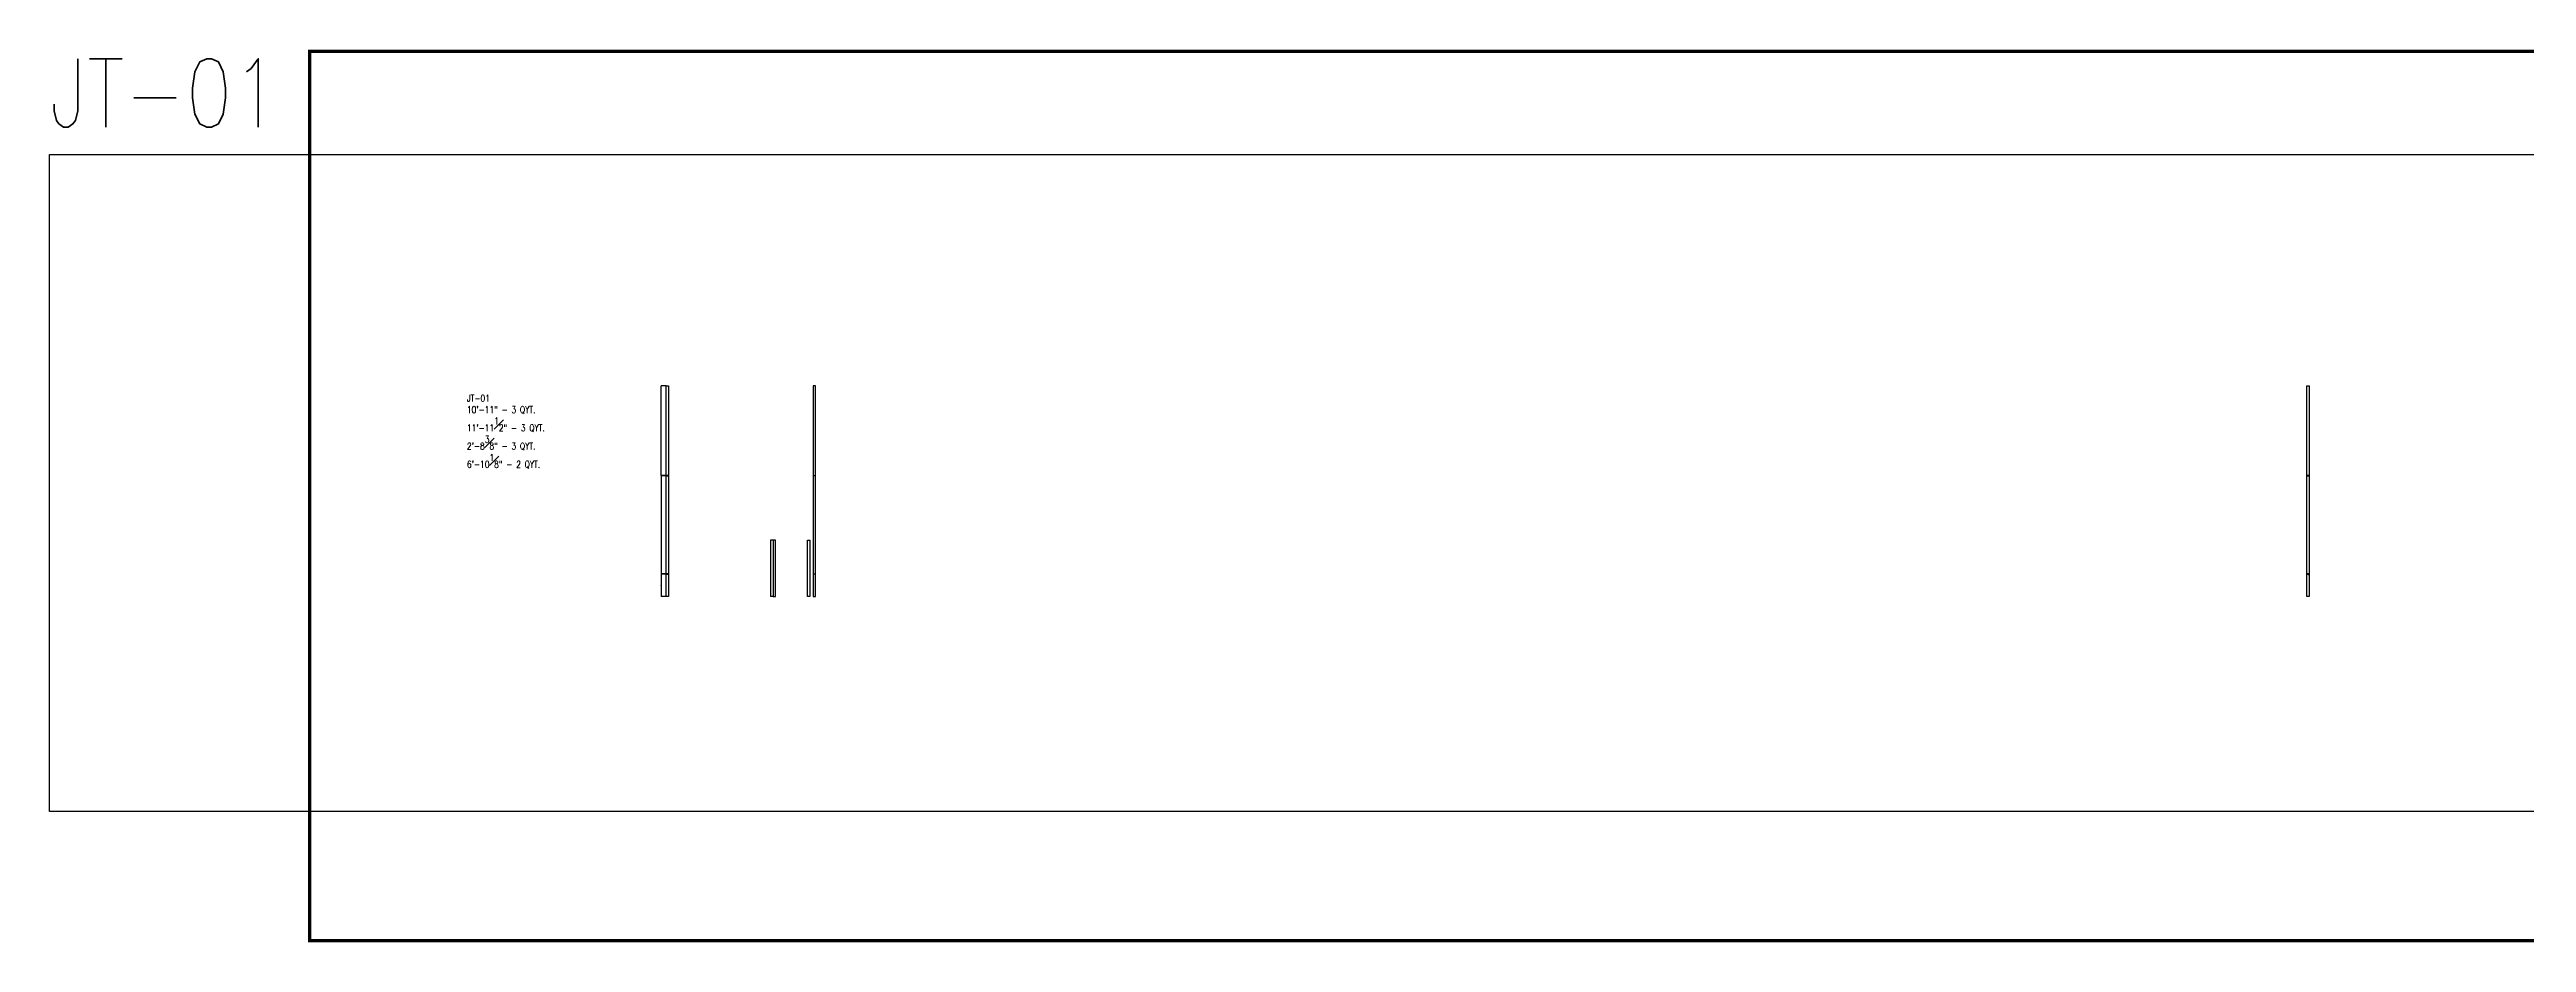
# Model space of a CAD drawing. Header units: inches. Extents: x 0 to 14480, y -2 to 5324.
# Drawn here: x 0 to 3620, y -2 to 1302 of the extents above; entities that cross this region are included whole.
import ezdxf

# ---------------------------------------------------------------- set-up
doc = ezdxf.new("R2010")
doc.units = ezdxf.units.IN
doc.header["$MEASUREMENT"] = 0
doc.layers.add('!Extrusion', color=140, linetype='Continuous', lineweight=25)
doc.layers.add('0 @ 1', color=7, linetype='Continuous')
doc.styles.add('Romans', font='romans.shx', dxfattribs={"width": 0.8})
doc.dimstyles.new('NBK$0', dxfattribs={"dimtxt": 0.0625, "dimasz": 0.046875, "dimexe": 0, "dimexo": 0.03125, "dimgap": 0.03, "dimtad": 3, "dimdec": 4, "dimzin": 3, "dimdsep": 46, "dimlunit": 4, "dimtxsty": 'Romans', "dimblk": 'DOT', "dimblk1": 'DOT', "dimblk2": 'DOT', "dimcen": 0, "dimazin": 2, "dimtfac": 0.8, "dimtdec": 4, "dimtmove": 2, "dimatfit": 2, "dimfxl": 1, "dimtfill": 1, "dimfrac": 1, "dimtolj": 1, "dimtzin": 0, "dimarcsym": 1})

# ---------------------------------------------------------------- blocks, each defined once
blk = doc.blocks.new('_Dot')
at = {"color": 0, "linetype": 'ByBlock', "lineweight": -2}
blk.add_line((-0.5, 0), (-1, 0), dxfattribs=at)
at = {"color": 0, "linetype": 'ByBlock', "const_width": 0.5}
blk.add_lwpolyline([(-0.25, 0, 1), (0.25, 0, 1)], format="xyb", close=True, dxfattribs=at)
blk = doc.blocks.new('*D365')
at = {"layer": '0 @ 1', "color": 0, "lineweight": -2}
for p, q in [((153.3, 49.7), (149.2, 49.7)), ((149.2, 49.7), (149.2, -32.4)), ((153.3, -32.4), (149.2, -32.4))]:
    blk.add_line(p, q, dxfattribs=at)
at = {"layer": 'Defpoints', "color": 0}
for p in [(153.3, 49.7), (149.2, -32.4), (153.3, -32.4)]:
    blk.add_point(p, dxfattribs=at)
at = {"layer": '0 @ 1', "color": 0, "lineweight": -2, "xscale": 0.046875, "yscale": 0.046875, "zscale": 0.046875}
for p, rotation in [((149.2, 49.7), 90), ((149.2, -32.4), 270)]:
    blk.add_blockref('_Dot', p, dxfattribs=dict(at, rotation=rotation))
at = {"layer": '0 @ 1', "color": 0, "char_height": 0.0625, "attachment_point": 5, "rotation": 90, "style": 'Romans'}
for s, insert in [('\\A1;6\'-10{\\H0.800000x;\\S1#8;}"', (149.1, 8.7)), ('\\A1;[2086]', (149.3, 8.7))]:
    blk.add_mtext(s, dxfattribs=dict(at, insert=insert))
blk = doc.blocks.new('*D366')
at = {"layer": '0 @ 1', "color": 0, "lineweight": -2}
for p, q in [((-3.3, 0), (-10.4, 0)), ((-10.4, 0), (-10.4, -32.4)), ((-3.3, -32.4), (-10.4, -32.4))]:
    blk.add_line(p, q, dxfattribs=at)
at = {"layer": 'Defpoints', "color": 0}
for p in [(-3.2, 0), (-10.4, -32.4), (-3.2, -32.4)]:
    blk.add_point(p, dxfattribs=at)
at = {"layer": '0 @ 1', "color": 0, "lineweight": -2, "xscale": 0.046875, "yscale": 0.046875, "zscale": 0.046875}
for p, rotation in [((-10.4, 0), 90), ((-10.4, -32.4), 270)]:
    blk.add_blockref('_Dot', p, dxfattribs=dict(at, rotation=rotation))
at = {"layer": '0 @ 1', "color": 0, "char_height": 0.0625, "attachment_point": 5, "rotation": 90, "style": 'Romans'}
for s, insert in [('\\A1;2\'-8{\\H0.800000x;\\S3#8;}"', (-10.5, -16.2)), ('\\A1;[823]', (-10.3, -16.2))]:
    blk.add_mtext(s, dxfattribs=dict(at, insert=insert))
blk = doc.blocks.new('*D367')
at = {"layer": '0 @ 1', "color": 0, "lineweight": -2}
for p, q in [((-3.3, 144), (-10.4, 144)), ((-10.4, 143.9), (-10.4, 0.5)), ((-3.3, 0.5), (-10.4, 0.5))]:
    blk.add_line(p, q, dxfattribs=at)
at = {"layer": 'Defpoints', "color": 0}
for p in [(-3.2, 144), (-10.4, 0.5), (-3.2, 0.5)]:
    blk.add_point(p, dxfattribs=at)
at = {"layer": '0 @ 1', "color": 0, "lineweight": -2, "xscale": 0.046875, "yscale": 0.046875, "zscale": 0.046875}
for p, rotation in [((-10.4, 144), 90), ((-10.4, 0.5), 270)]:
    blk.add_blockref('_Dot', p, dxfattribs=dict(at, rotation=rotation))
at = {"layer": '0 @ 1', "color": 0, "char_height": 0.0625, "attachment_point": 5, "rotation": 90, "style": 'Romans'}
for s, insert in [('\\A1;11\'-11{\\H0.800000x;\\S1#2;}"', (-10.5, 72.2)), ('\\A1;[3645]', (-10.3, 72.2))]:
    blk.add_mtext(s, dxfattribs=dict(at, insert=insert))
blk = doc.blocks.new('*D368')
at = {"layer": '0 @ 1', "color": 0, "lineweight": -2}
for p, q in [((-3.3, 275.4), (-10.4, 275.4)), ((-10.4, 144.5), (-10.4, 275.4)), ((-3.3, 144.4), (-10.4, 144.4))]:
    blk.add_line(p, q, dxfattribs=at)
at = {"layer": 'Defpoints', "color": 0}
for p in [(-10.4, 275.4), (-3.2, 275.4), (-3.2, 144.4)]:
    blk.add_point(p, dxfattribs=at)
at = {"layer": '0 @ 1', "color": 0, "lineweight": -2, "xscale": 0.046875, "yscale": 0.046875, "zscale": 0.046875}
for p, rotation in [((-10.4, 275.4), 90), ((-10.4, 144.4), 270)]:
    blk.add_blockref('_Dot', p, dxfattribs=dict(at, rotation=rotation))
at = {"layer": '0 @ 1', "color": 0, "char_height": 0.0625, "attachment_point": 5, "rotation": 90, "style": 'Romans'}
for s, insert in [('\\A1;10\'-11"', (-10.5, 209.9)), ('\\A1;[3327.5]', (-10.3, 209.9))]:
    blk.add_mtext(s, dxfattribs=dict(at, insert=insert))
blk = doc.blocks.new('BOTTOM1')
at = {"layer": '!Extrusion', "color": 156}
for points in [[(-3.24803, 144.40774), (-3.24803, 275.40774), (-1.02362, 275.40774, 1), (-0.74803, 275.40774), (0, 275.40774), (0, 144.40774)], [(214.82866, 144.40774), (214.82866, 275.40774), (212.60425, 275.40774, -1), (212.32866, 275.40774), (211.58062, 275.40774), (211.58062, 144.40774)], [(2394.54063, 144.40774), (2394.54063, 275.40774), (2396.76504, 275.40774, 1), (2397.04063, 275.40774), (2397.78867, 275.40774), (2397.78867, 144.40774)]]:
    blk.add_lwpolyline(points, format="xyb", close=True, dxfattribs=at)
at = {"layer": '!Extrusion', "color": 80}
for points in [[(-3.24803, 0.49042), (-3.24803, 143.99042), (-1.02362, 143.99042, 1), (-0.74803, 143.99042), (0, 143.99042), (0, 0.49042)], [(214.82866, 0.49042), (214.82866, 143.99042), (212.60425, 143.99042, -1), (212.32866, 143.99042), (211.58062, 143.99042), (211.58062, 0.49042)], [(2394.54063, 0.49042), (2394.54063, 143.99042), (2396.76504, 143.99042, 1), (2397.04063, 143.99042), (2397.78867, 143.99042), (2397.78867, 0.49042)]]:
    blk.add_lwpolyline(points, format="xyb", close=True, dxfattribs=at)
at = {"layer": '!Extrusion', "color": 205}
for points in [[(153.33062, 49.71778), (153.33062, -32.40476), (156.57866, -32.40476), (156.57866, 49.71778), (154.35425, 49.71778, -1), (154.07866, 49.71778)], [(206.75041, 49.71778), (206.75041, -32.40476), (203.50238, -32.40476), (203.50238, 49.71778), (205.72679, 49.71778, 1), (206.00238, 49.71778)]]:
    blk.add_lwpolyline(points, format="xyb", close=True, dxfattribs=at)
at = {"layer": '!Extrusion', "color": 155}
for points in [[(-3.24803, -32.40476), (-3.24803, 0), (-1.02362, 0, 1), (-0.74803, 0), (0, 0), (0, -32.40476)], [(214.82866, -32.40476), (214.82866, 0), (212.60425, 0, -1), (212.32866, 0), (211.58062, 0), (211.58062, -32.40476)], [(2394.54063, -32.40476), (2394.54063, 0), (2396.76504, 0, 1), (2397.04063, 0), (2397.78867, 0), (2397.78867, -32.40476)]]:
    blk.add_lwpolyline(points, format="xyb", close=True, dxfattribs=at)
at = {"layer": '0 @ 1', "color": 254}
for base, p1, p2, picture, middle in [((-10.38858, 275.40774), (-3.24803, 144.40774), (-3.24803, 275.40774), '*D368', (-10.45579, 209.90774)), ((-10.38858, 0.49042), (-3.24803, 143.99042), (-3.24803, 0.49042), '*D367', (-10.46858, 72.24042)), ((149.21802, -32.40476), (153.33062, 49.71778), (153.33062, -32.40476), '*D365', (149.13802, 8.65651)), ((-10.38858, -32.40476), (-3.24803, 0), (-3.24803, -32.40476), '*D366', (-10.46858, -16.20238))]:
    dim = blk.add_linear_dim(base=base, p1=p1, p2=p2, angle=90, dimstyle='NBK$0', override={"dimscale": 1, "dimpost": '\\X', "dimtfill": 0, "dimarcsym": 0}, dxfattribs=at)
    dim.commit()
    dim.dimension.update_dxf_attribs({"geometry": picture, "text_midpoint": middle})

msp = doc.modelspace()

# ---------------------------------------------------------------- linework, layer by layer
at = {"color": 3, "const_width": 5}
msp.add_lwpolyline([(380, 1300), (13490, 1300), (13490, 0), (380, 0)], close=True, dxfattribs=at)
at = {"color": 1}
msp.add_lwpolyline([(0, 1149.1), (14480, 1149.1), (14480, 189.1), (0, 189.1)], close=True, dxfattribs=at)

# ---------------------------------------------------------------- block references
msp.add_blockref('BOTTOM1', (904.4, 535.6))

# ---------------------------------------------------------------- texts
at = {"color": 1, "insert": (0, 1289.1), "char_height": 100, "width": 700, "attachment_point": 1, "style": 'Romans'}
msp.add_mtext('JT-01', dxfattribs=at)
at = {"insert": (610, 797.9), "char_height": 10, "width": 178, "attachment_point": 1, "style": 'Romans'}
msp.add_mtext('{\\C3;JT-01}\\P{\\C156;10\'-11"} - {\\C3;3 QYT.}\\P{\\C80;{{\\l}}11\'-11\\S1#2;"{{\\L}}} - {\\C3;3 QYT.}\\P{\\C155;{{\\l}}2\'-8\\S3#8;"{{\\L}}} - {\\C80;3 QYT.}\\P{\\C205;{{\\l}}6\'-10\\S1#8;"{{\\L}}\\C244; }- 2 QYT.\\P', dxfattribs=at)

doc.saveas('drawing.dxf')
